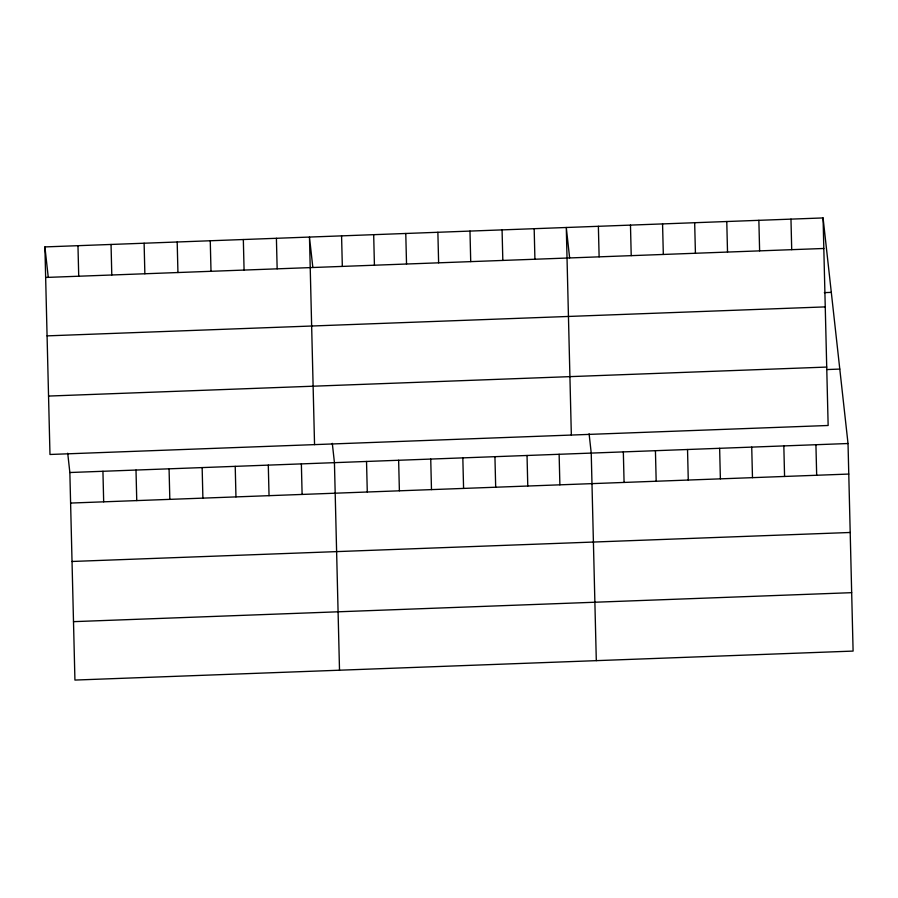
<?xml version="1.0" encoding="UTF-8"?>
<svg xmlns="http://www.w3.org/2000/svg" width="898" height="898" viewBox="0 0 898 898"><rect width="100%" height="100%" fill="white"/><g stroke="black" fill="none" stroke-linecap="round" stroke-linejoin="round"><path stroke-width="1.35" d="M823.073 217.933L828.147 425.484L49.974 454.478L44.9 246.916L823.073 217.933L848.026 443.522L853.1 651.084L74.927 680.067L69.853 472.516L67.72 453.209M45.641 277.46L823.814 248.477M824.33 292.636L831.301 292.378M47.078 335.874L825.24 306.892M48.548 396.063L826.71 367.069M827.226 369.549L839.787 369.078M69.853 472.516L848.026 443.522M70.605 503.06L848.778 474.065M72.031 561.475L850.204 532.48M73.501 621.652L851.674 592.669M569.624 257.827L566.279 227.497L571.341 435.059M589.099 433.79L591.232 453.086L596.306 660.647M312.83 267.391L309.473 237.061L314.547 444.622M332.305 443.354L334.438 462.661L339.511 670.211M44.9 246.916L48.256 277.246M815.923 444.723L816.675 475.267M790.97 219.123L791.71 249.666M783.831 445.913L784.571 476.456M758.866 220.324L759.618 250.868M751.727 447.114L752.479 477.657M726.774 221.514L727.515 252.057M719.635 448.304L720.376 478.847M694.67 222.715L695.422 253.258M687.531 449.505L688.272 480.048M662.567 223.905L663.319 254.448M655.428 450.695L656.18 481.238M630.475 225.106L631.215 255.649M623.335 451.896L624.076 482.439M598.371 226.296L599.123 256.839M559.128 454.287L559.881 484.83M534.175 228.687L534.916 259.23M527.036 455.477L527.777 486.02M502.072 229.888L502.824 260.431M494.933 456.678L495.685 487.221M469.98 231.078L470.72 261.621M462.829 457.868L463.581 488.411M437.876 232.279L438.617 262.822M430.737 459.069L431.478 489.612M405.773 233.469L406.525 264.012M398.633 460.259L399.386 490.802M373.68 234.67L374.421 265.213M366.53 461.46L367.282 492.003M341.577 235.871L342.329 266.414M301.369 463.884L302.11 494.428M276.404 238.296L277.156 268.839M268.289 465.119L269.041 495.662M243.336 239.53L244.076 270.074M235.22 466.354L235.961 496.897M210.255 240.754L211.008 271.297M202.151 467.589L202.892 498.132M177.187 241.989L177.939 272.532M169.071 468.812L169.823 499.355M144.118 243.223L144.859 273.767M136.002 470.047L136.754 500.59M111.049 244.458L111.79 275.001M102.933 471.282L103.674 501.825M77.969 245.682L78.721 276.225"/></g></svg>
